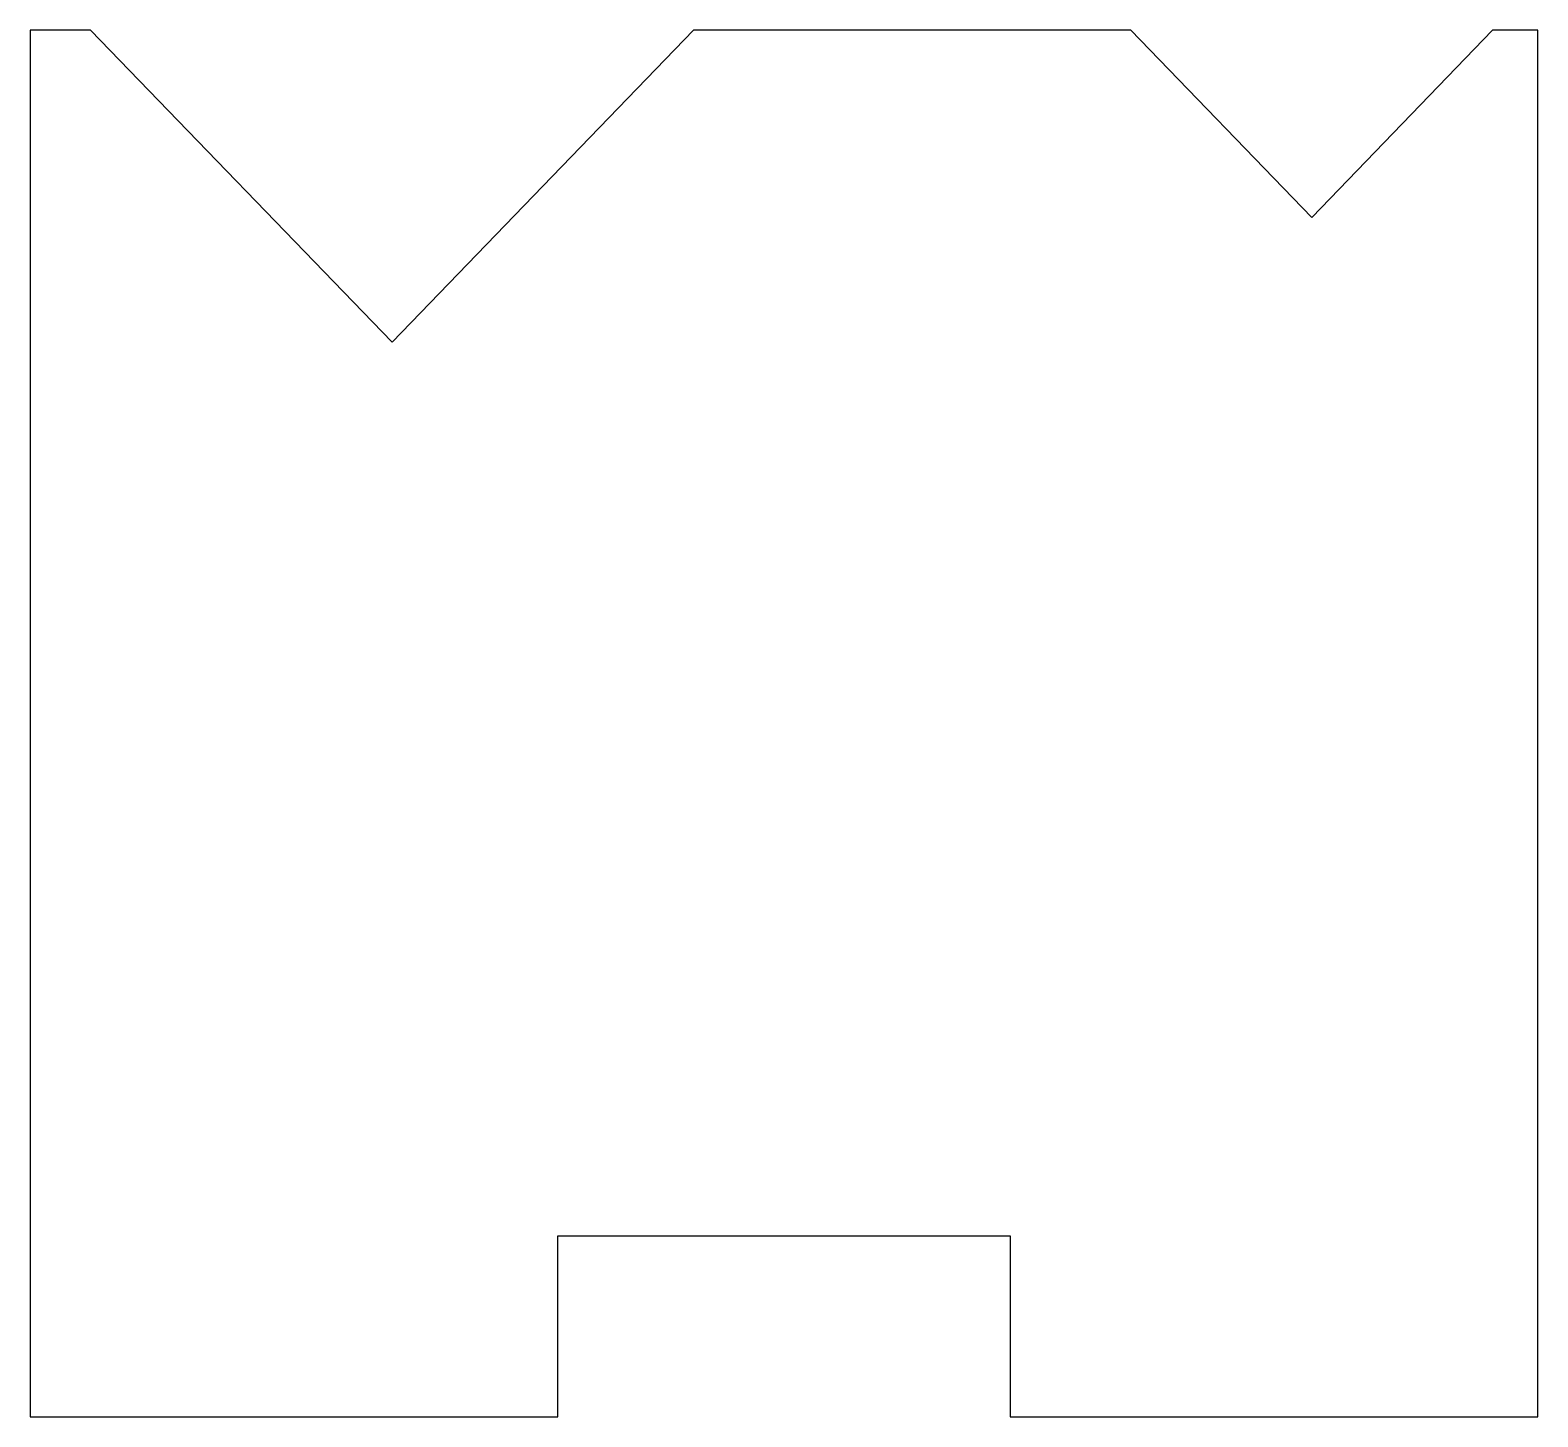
# Model space of a CAD drawing. Extents: x -42.5 to 7.5, y -39.8 to 6.2.
import ezdxf

# ---------------------------------------------------------------- set-up
doc = ezdxf.new("R2010")
doc.units = 0

msp = doc.modelspace()

# ---------------------------------------------------------------- linework, layer by layer
at = {"color": 7, "linetype": 'CONTINUOUS'}
for p, q in [((-40.5, 6.21), (-42.5, 6.21)), ((-42.5, 6.21), (-42.5, -39.79)), ((-30.5, -4.14), (-40.5, 6.21)), ((-20.5, 6.21), (-30.5, -4.14)), ((-6, 6.21), (-20.5, 6.21)), ((0, 0), (-6, 6.21)), ((6, 6.21), (0, 0)), ((7.5, 6.21), (6, 6.21)), ((7.5, -39.79), (7.5, 6.21)), ((-25, -39.79), (-25, -33.79)), ((-25, -33.79), (-10, -33.79)), ((-10, -33.79), (-10, -39.79)), ((-42.5, -39.79), (-25, -39.79)), ((-10, -39.79), (7.5, -39.79))]:
    msp.add_line(p, q, dxfattribs=at)

doc.saveas('drawing.dxf')
